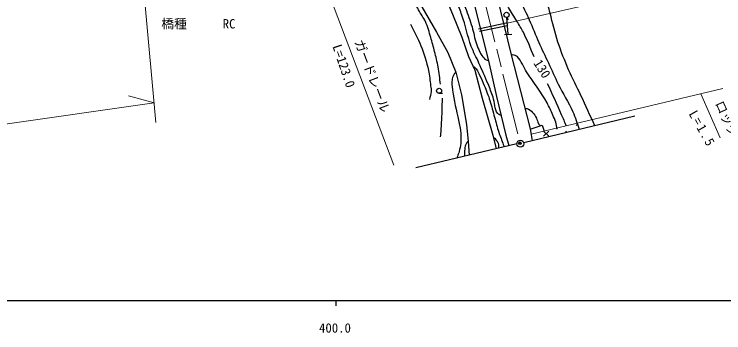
# Model space of a CAD drawing. Units: millimetres, scale not verified. Extents: x 40000 to 680000, y 20000 to 380000.
# Drawn here: x 405162 to 543819, y 198715 to 260933 of the extents above; entities that cross this region are included whole.
import ezdxf
from ezdxf.enums import TextEntityAlignment as Align

# ---------------------------------------------------------------- set-up
doc = ezdxf.new("R2010")
doc.units = ezdxf.units.MM
doc.header["$LTSCALE"] = 1000
doc.header["$PDMODE"] = 32
doc.header["$PDSIZE"] = 500
doc.linetypes.add('CHAIN', pattern=[18.5, 12, -1.5, 3.5, -1.5])
for name, color, linetype, lineweight in [('M-BGD', 7, 'Continuous', 25), ('M-BMK', 2, 'CHAIN', 13), ('M-BMK-SRVR', 3, 'Continuous', 25), ('M-STR-HTXT', 7, 'Continuous', 13), ('M-TTL-BAND', 7, 'Continuous', 25)]:
    doc.layers.add(name, color=color, linetype=linetype, lineweight=lineweight)
doc.layers.add('M-OTRS', color=6, linetype='Continuous')
doc.styles.add('ＭＳ ゴシック', font='')
doc.styles.get('ＭＳ ゴシック').set_extended_font_data('MS Gothic')

msp = doc.modelspace()

# ---------------------------------------------------------------- linework, layer by layer
at = {"layer": 'M-BGD'}
for p, q in [((499178, 265677), (502196, 253256)), ((489187, 264795), (490813, 260925)), ((494595, 264603), (496201, 258257)), ((484834, 262376), (487659, 257443)), ((490813, 260925), (492631, 256475)), ((501683, 257002), (501405, 260305)), ((501515, 260327), (501634, 259855)), ((495869, 258095), (501286, 259256)), ((496101, 257592), (501518, 258752)), ((496201, 258257), (497845, 251853)), ((487659, 257443), (489865, 253438)), ((500996, 256992), (502370, 257011)), ((492631, 256475), (493947, 252645)), ((489865, 253438), (491432, 249626)), ((493947, 252645), (495185, 249975)), ((502196, 253256), (505988, 238552)), ((497845, 251853), (499412, 244830)), ((491432, 249626), (492534, 245215)), ((495185, 249975), (496617, 244519)), ((488219, 245484), (488867, 245534)), ((492534, 245215), (493521, 239411)), ((496617, 244519), (498706, 237322)), ((499412, 244830), (501231, 237304)), ((526437, 241036), (504746, 235789)), ((493521, 239411), (493869, 236103)), ((505988, 238552), (506401, 236189)), ((505995, 238509), (508354, 239256)), ((508354, 239256), (508697, 238110)), ((514981, 239210), (515169, 239398)), ((498706, 237322), (499310, 234666)), ((501231, 237304), (501803, 235260)), ((508617, 238088), (509617, 237088)), ((508617, 237088), (509617, 238088)), ((512860, 238088), (513107, 237842)), ((493869, 236103), (494088, 233421)), ((503390, 235638), (483641, 230932))]:
    msp.add_line(p, q, dxfattribs=at)
for centre, radius in [((501364, 260803), 500), ((488181, 245970), 488)]:
    msp.add_circle(centre, radius, dxfattribs=at)
for points, knots in [([(518620, 239145), (517716, 241115), (516818, 243087), (515898, 245050), (515110, 246732), (514234, 248374), (513499, 250080), (512734, 251858), (512015, 253659), (511410, 255497), (510800, 257352), (510401, 259270), (509862, 261146), (509714, 261664), (509643, 262215), (509398, 262694), (508761, 263939), (507693, 264911), (506844, 266022), (506017, 267104), (505167, 268169), (504368, 269272), (503247, 270819), (502075, 272340), (501117, 273993), (500759, 274612), (500468, 275269), (500189, 275928), (499492, 277573), (498958, 279284), (498331, 280958), (498089, 281604), (497881, 282264), (497596, 282893), (497301, 283544), (497026, 284221), (496590, 284789), (496151, 285360), (495560, 285801), (495004, 286259), (494412, 286746), (493764, 287159), (493146, 287613), (492396, 288165), (491590, 288649), (490902, 289277), (489944, 290152), (489123, 291169), (488310, 292179), (486751, 294114), (485432, 296231), (483937, 298215), (482892, 299602), (481885, 301024), (480725, 302317), (480232, 302867), (479708, 303393), (479139, 303865), (478365, 304507), (477550, 305111), (476670, 305597), (475676, 306148), (474553, 306429), (473528, 306922), (472431, 307449), (471491, 308342), (470317, 308663), (469981, 308755), (469620, 308689), (469272, 308701)], [0, 0, 0, 0, 1, 1, 1, 2, 2, 2, 3, 3, 3, 4, 4, 4, 5, 5, 5, 6, 6, 6, 7, 7, 7, 8, 8, 8, 9, 9, 9, 10, 10, 10, 11, 11, 11, 12, 12, 12, 13, 13, 13, 14, 14, 14, 15, 15, 15, 16, 16, 16, 17, 17, 17, 18, 18, 18, 19, 19, 19, 20, 20, 20, 21, 21, 21, 22, 22, 22, 23, 23, 23, 23]), ([(490379, 286408), (490561, 286451), (490768, 286486), (490941, 286414), (491282, 286272), (491445, 285873), (491715, 285620), (491968, 285383), (492225, 285145), (492508, 284943), (492861, 284692), (493293, 284558), (493630, 284286), (494038, 283956), (494353, 283524), (494694, 283125), (495004, 282761), (495341, 282413), (495584, 282003), (496083, 281160), (496373, 280208), (496725, 279294), (497027, 278510), (497326, 277722), (497557, 276914), (497654, 276577), (497684, 276223), (497790, 275889), (497989, 275257), (498291, 274663), (498544, 274051), (498961, 273044), (499333, 272017), (499802, 271033), (500498, 269571), (501308, 268166), (502104, 266757), (502683, 265733), (503344, 264755), (503903, 263720), (504593, 262443), (505219, 261133), (505819, 259811), (506474, 258366), (507012, 256870), (507657, 255420), (508253, 254078), (508912, 252765), (509533, 251434), (510183, 250043), (510785, 248630), (511468, 247255), (512367, 245444), (513489, 243744), (514312, 241896), (514815, 240766), (515169, 239576), (515584, 238411)], [0, 0, 0, 0, 1, 1, 1, 2, 2, 2, 3, 3, 3, 4, 4, 4, 5, 5, 5, 6, 6, 6, 7, 7, 7, 8, 8, 8, 9, 9, 9, 10, 10, 10, 11, 11, 11, 12, 12, 12, 13, 13, 13, 14, 14, 14, 15, 15, 15, 16, 16, 16, 17, 17, 17, 18, 18, 18, 19, 19, 19, 19]), ([(487427, 272340), (487994, 271450), (488543, 270548), (489129, 269670), (489592, 268977), (490099, 268313), (490561, 267619), (491141, 266748), (491774, 265904), (492244, 264969), (492706, 264049), (492993, 263052), (493347, 262086), (493789, 260880), (494252, 259679), (494624, 258449), (494956, 257353), (495110, 256206), (495475, 255121), (495645, 254617), (495859, 254127), (496094, 253651), (496232, 253371), (496369, 253086), (496559, 252838), (496791, 252534), (497030, 252199), (497371, 252026), (497506, 251957), (497668, 251954), (497819, 251955)], [0, 0, 0, 0, 1, 1, 1, 2, 2, 2, 3, 3, 3, 4, 4, 4, 5, 5, 5, 6, 6, 6, 7, 7, 7, 8, 8, 8, 9, 9, 9, 10, 10, 10, 10]), ([(500295, 241177), (500061, 241251), (499807, 241347), (499654, 241539), (498969, 242403), (499073, 243667), (498725, 244712), (498435, 245588), (498105, 246450), (497758, 247305), (497203, 248675), (496583, 250019), (495978, 251368), (495485, 252468), (494895, 253528), (494469, 254657), (493723, 256635), (493357, 258739), (492651, 260732), (492334, 261626), (492026, 262533), (491567, 263363), (491024, 264347), (490205, 265155), (489613, 266110), (488843, 267354), (488233, 268690), (487543, 269980)], [0, 0, 0, 0, 1, 1, 1, 2, 2, 2, 3, 3, 3, 4, 4, 4, 5, 5, 5, 6, 6, 6, 7, 7, 7, 8, 8, 8, 9, 9, 9, 9]), ([(488464, 247255), (488310, 248377), (488205, 249508), (488000, 250622), (487813, 251637), (487553, 252638), (487303, 253640), (487074, 254560), (486843, 255480), (486568, 256387), (486253, 257430), (485978, 258493), (485524, 259483), (485154, 260287), (484567, 260975), (484169, 261766), (483749, 262602), (483408, 263479), (483086, 264358), (482821, 265082), (482562, 265812), (482389, 266564), (482310, 266907), (482228, 267256), (482235, 267608), (482239, 267858), (482326, 268099), (482372, 268345)], [0, 0, 0, 0, 1, 1, 1, 2, 2, 2, 3, 3, 3, 4, 4, 4, 5, 5, 5, 6, 6, 6, 7, 7, 7, 8, 8, 8, 9, 9, 9, 9]), ([(506786, 252595), (506077, 254194), (505458, 255837), (504658, 257393), (504274, 258139), (503809, 258839), (503381, 259560), (502843, 260465), (502275, 261353), (501756, 262269), (501243, 263172), (500881, 264165), (500285, 265016), (499908, 265555), (499500, 266097), (498970, 266486), (498961, 266492), (498951, 266495), (498941, 266499)], [0, 0, 0, 0, 1, 1, 1, 2, 2, 2, 3, 3, 3, 4, 4, 4, 5, 5, 5, 6, 6, 6, 6]), ([(482583, 259018), (483266, 257599), (484059, 256228), (484634, 254762), (485243, 253204), (485741, 251597), (486104, 249964), (486324, 248972), (486406, 247954), (486530, 246946), (486575, 246572), (486668, 246199), (486646, 245824), (486614, 245296), (486414, 244792), (486297, 244276)], [0, 0, 0, 0, 1, 1, 1, 2, 2, 2, 3, 3, 3, 4, 4, 4, 5, 5, 5, 5]), ([(511255, 238510), (511160, 238950), (511101, 239399), (510970, 239829), (510822, 240314), (510611, 240777), (510409, 241241), (510059, 242045), (509712, 242854), (509282, 243618), (508098, 245719), (506595, 247623), (505296, 249654), (504676, 250625), (504309, 251797), (503478, 252595), (503307, 252759), (503087, 252880), (502859, 252943), (502670, 252996), (502468, 252955), (502273, 252960)], [0, 0, 0, 0, 1, 1, 1, 2, 2, 2, 3, 3, 3, 4, 4, 4, 5, 5, 5, 6, 6, 6, 7, 7, 7, 7]), ([(491439, 249601), (491287, 249422), (491126, 249244), (491018, 249035), (490863, 248734), (490761, 248402), (490709, 248068), (490645, 247660), (490670, 247241), (490709, 246830), (490896, 244830), (491438, 242879), (491831, 240909), (492003, 240044), (492275, 239194), (492372, 238317), (492469, 237445), (492489, 236559), (492411, 235686), (492363, 235149), (492245, 234619), (492102, 234099), (492010, 233769), (491824, 233467), (491753, 233132), (491734, 233043), (491733, 232951), (491734, 232860)], [0, 0, 0, 0, 1, 1, 1, 2, 2, 2, 3, 3, 3, 4, 4, 4, 5, 5, 5, 6, 6, 6, 7, 7, 7, 8, 8, 8, 9, 9, 9, 9]), ([(494868, 250658), (494929, 250668), (494998, 250665), (495050, 250633), (495631, 250260), (495842, 249498), (496172, 248891), (496502, 248282), (496759, 247636), (497023, 246995), (497421, 246027), (497803, 245050), (498126, 244055), (498471, 242992), (498714, 241899), (499016, 240824), (499289, 239849), (499535, 238865), (499848, 237902), (500115, 237079), (500462, 236285), (500738, 235464), (500785, 235323), (500827, 235180), (500869, 235037)], [0, 0, 0, 0, 1, 1, 1, 2, 2, 2, 3, 3, 3, 4, 4, 4, 5, 5, 5, 6, 6, 6, 7, 7, 7, 8, 8, 8, 8]), ([(509320, 247410), (510236, 245398), (511187, 243401), (512068, 241374), (512390, 240631), (512687, 239878), (512996, 239130)], [0, 0, 0, 0, 1, 1, 1, 2, 2, 2, 2]), ([(488774, 244508), (488722, 242909), (488701, 241308), (488619, 239710), (488572, 238793), (488490, 237878), (488426, 236963)], [0, 0, 0, 0, 1, 1, 1, 2, 2, 2, 2]), ([(504974, 242484), (505104, 242512), (505246, 242533), (505374, 242496), (505793, 242374), (506151, 242072), (506457, 241761), (506771, 241442), (506987, 241036), (507192, 240639), (507370, 240294), (507420, 239889), (507618, 239555), (507711, 239398), (507847, 239271), (507968, 239134)], [0, 0, 0, 0, 1, 1, 1, 2, 2, 2, 3, 3, 3, 4, 4, 4, 5, 5, 5, 5]), ([(493865, 236144), (493758, 236059), (493652, 235967), (493579, 235851), (493397, 235561), (493300, 235220), (493231, 234884), (493147, 234479), (493168, 234059), (493154, 233646), (493148, 233497), (493149, 233347), (493151, 233198)], [0, 0, 0, 0, 1, 1, 1, 2, 2, 2, 3, 3, 3, 4, 4, 4, 4]), ([(499835, 234791), (499848, 235080), (499887, 235380), (499809, 235658), (499750, 235869), (499604, 236046), (499484, 236229), (499401, 236354), (499327, 236491), (499213, 236587), (499103, 236680), (498968, 236751), (498828, 236784)], [0, 0, 0, 0, 1, 1, 1, 2, 2, 2, 3, 3, 3, 4, 4, 4, 4])]:
    msp.add_open_spline(points, degree=3, knots=knots, dxfattribs=at)
at = {"layer": 'M-BMK'}
msp.add_line((496185, 267180), (503877, 236291), dxfattribs=at)
at = {"layer": 'M-BMK-SRVR'}
msp.add_circle((504076, 235638), 686, dxfattribs=at)
at = {"layer": 'M-OTRS'}
msp.add_point((503968, 235731), dxfattribs=at)
at = {"layer": 'M-STR-HTXT'}
for p, q in [((432842, 239757), (426926, 304532)), ((456222, 292493), (479312, 231454)), ((535452, 266963), (501507, 259182)), ((543641, 246417), (506169, 237517)), ((432490, 243608), (427473, 244997)), ((539349, 245398), (543095, 236800)), ((366787, 234239), (432490, 243608))]:
    msp.add_line(p, q, dxfattribs=at)
at = {"layer": 'M-TTL-BAND'}
for p, q in [((40000, 205000), (579000, 205000)), ((468000, 205000), (468000, 204000))]:
    msp.add_line(p, q, dxfattribs=at)

# ---------------------------------------------------------------- texts
at = {"layer": 'M-BGD', "style": 'ＭＳ ゴシック'}
msp.add_text('130', height=1833, rotation=302.069, dxfattribs=at).set_placement((507084, 249501), align=Align.BOTTOM_CENTER)
at = {"layer": 'M-STR-HTXT', "style": 'ＭＳ ゴシック'}
for s, p in [('橋種', (433903, 257598)), ('RC', (445903, 257598))]:
    msp.add_text(s, height=1833, dxfattribs=at).set_placement(p, align=Align.BOTTOM_LEFT)
for s, rotation, p in [('ガードレール', 290.726, (471097, 255374)), ('ロックネット', 294.462, (541546, 243313))]:
    msp.add_text(s, height=1833, rotation=rotation, dxfattribs=at).set_placement(p, align=Align.BOTTOM_LEFT)
msp.add_text('L=123.0', height=1833, rotation=288.61, dxfattribs=at).set_placement((468199, 250367), align=Align.BOTTOM_CENTER)
at = {"layer": 'M-STR-HTXT', "insert": (538780, 238095), "char_height": 1833, "attachment_point": 8, "rotation": 299.373, "style": 'ＭＳ ゴシック'}
msp.add_mtext('\\T1.25;L=1.5', dxfattribs=at)
at = {"layer": 'M-TTL-BAND', "style": 'ＭＳ ゴシック'}
msp.add_text('400.0', height=1833, dxfattribs=at).set_placement((467844, 198195), align=Align.BOTTOM_CENTER)

doc.saveas('drawing.dxf')
